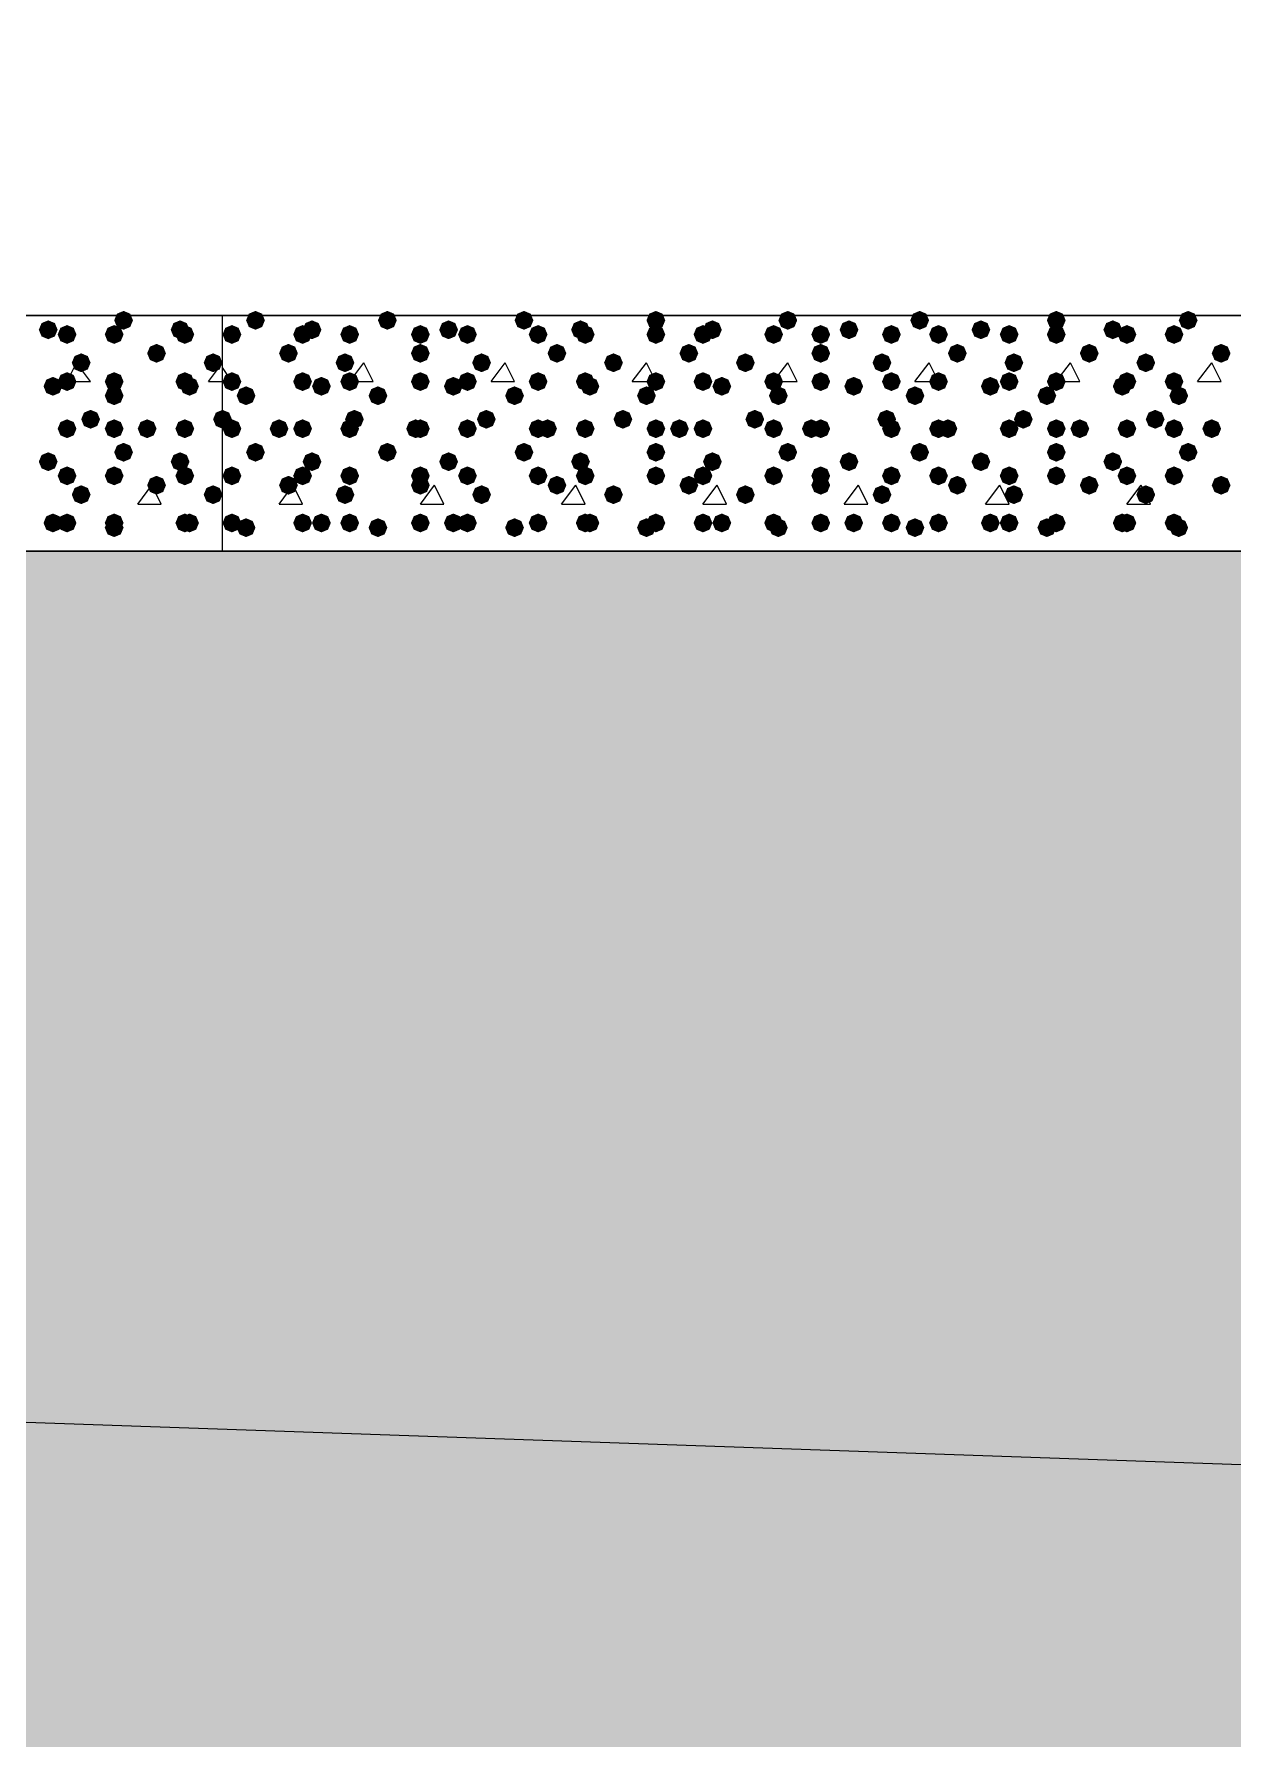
# Model space of a CAD drawing. Header units: millimetres. Extents: x 0 to 420, y 0 to 297.
# Drawn here: x 265.09 to 275.87, y 151.59 to 166.91 of the extents above; entities that cross this region are included whole.
import ezdxf

# ---------------------------------------------------------------- set-up
doc = ezdxf.new("R2010")
doc.units = ezdxf.units.MM
doc.layers.get('0').update_dxf_attribs({"linetype": 'CONTINUOUS'})

msp = doc.modelspace()

# ---------------------------------------------------------------- hatches: boundary and pattern name
at = {"true_color": 0x000007}
for points in [[(265.980333, 164.338), (265.955462, 164.278204), (265.895667, 164.253333), (265.835871, 164.278204), (265.811, 164.338), (265.835871, 164.397796), (265.895667, 164.422667), (265.955462, 164.397796)], [(265.303, 164.253333), (265.278129, 164.193537), (265.218333, 164.168667), (265.158537, 164.193537), (265.133667, 164.253333), (265.158537, 164.313129), (265.218333, 164.338), (265.278129, 164.313129)], [(265.472333, 164.211), (265.447462, 164.151204), (265.387667, 164.126333), (265.327871, 164.151204), (265.303, 164.211), (265.327871, 164.270796), (265.387667, 164.295667), (265.447462, 164.270796)], [(265.895667, 164.211), (265.870796, 164.151204), (265.811, 164.126333), (265.751204, 164.151204), (265.726333, 164.211), (265.751204, 164.270796), (265.811, 164.295667), (265.870796, 164.270796)], [(266.488333, 164.253333), (266.463462, 164.193537), (266.403667, 164.168667), (266.343871, 164.193537), (266.319, 164.253333), (266.343871, 164.313129), (266.403667, 164.338), (266.463462, 164.313129)], [(266.530667, 164.211), (266.505796, 164.151204), (266.446, 164.126333), (266.386204, 164.151204), (266.361333, 164.211), (266.386204, 164.270796), (266.446, 164.295667), (266.505796, 164.270796)], [(266.276667, 164.041667), (266.251796, 163.981871), (266.192, 163.957), (266.132204, 163.981871), (266.107333, 164.041667), (266.132204, 164.101462), (266.192, 164.126333), (266.251796, 164.101463)], [(265.599333, 163.957), (265.574462, 163.897204), (265.514667, 163.872333), (265.454871, 163.897204), (265.43, 163.957), (265.454871, 164.016796), (265.514667, 164.041667), (265.574462, 164.016796)], [(266.784667, 163.957), (266.759796, 163.897204), (266.7, 163.872333), (266.640204, 163.897204), (266.615333, 163.957), (266.640204, 164.016796), (266.7, 164.041667), (266.759796, 164.016796)], [(265.345333, 163.745333), (265.320462, 163.685537), (265.260667, 163.660667), (265.200871, 163.685537), (265.176, 163.745333), (265.200871, 163.805129), (265.260667, 163.83), (265.320462, 163.805129)], [(265.472333, 163.787667), (265.447462, 163.727871), (265.387667, 163.703), (265.327871, 163.727871), (265.303, 163.787667), (265.327871, 163.847462), (265.387667, 163.872333), (265.447462, 163.847463)], [(265.895667, 163.787667), (265.870796, 163.727871), (265.811, 163.703), (265.751204, 163.727871), (265.726333, 163.787667), (265.751204, 163.847462), (265.811, 163.872333), (265.870796, 163.847463)], [(265.895667, 163.660667), (265.870796, 163.600871), (265.811, 163.576), (265.751204, 163.600871), (265.726333, 163.660667), (265.751204, 163.720462), (265.811, 163.745333), (265.870796, 163.720463)], [(266.530667, 163.787667), (266.505796, 163.727871), (266.446, 163.703), (266.386204, 163.727871), (266.361333, 163.787667), (266.386204, 163.847462), (266.446, 163.872333), (266.505796, 163.847463)], [(266.573, 163.745333), (266.548129, 163.685537), (266.488333, 163.660667), (266.428538, 163.685537), (266.403667, 163.745333), (266.428537, 163.805129), (266.488333, 163.83), (266.548129, 163.805129)], [(265.472333, 163.364333), (265.447462, 163.304537), (265.387667, 163.279667), (265.327871, 163.304537), (265.303, 163.364333), (265.327871, 163.424129), (265.387667, 163.449), (265.447462, 163.424129)], [(265.684, 163.449), (265.659129, 163.389204), (265.599333, 163.364333), (265.539538, 163.389204), (265.514667, 163.449), (265.539537, 163.508796), (265.599333, 163.533667), (265.659129, 163.508796)], [(265.895667, 163.364333), (265.870796, 163.304537), (265.811, 163.279667), (265.751204, 163.304537), (265.726333, 163.364333), (265.751204, 163.424129), (265.811, 163.449), (265.870796, 163.424129)], [(266.192, 163.364333), (266.167129, 163.304537), (266.107333, 163.279667), (266.047537, 163.304537), (266.022667, 163.364333), (266.047537, 163.424129), (266.107333, 163.449), (266.167129, 163.424129)], [(266.530667, 163.364333), (266.505796, 163.304537), (266.446, 163.279667), (266.386204, 163.304537), (266.361333, 163.364333), (266.386204, 163.424129), (266.446, 163.449), (266.505796, 163.424129)], [(266.869333, 163.449), (266.844462, 163.389204), (266.784667, 163.364333), (266.724871, 163.389204), (266.7, 163.449), (266.724871, 163.508796), (266.784667, 163.533667), (266.844462, 163.508796)], [(265.303, 163.068), (265.278129, 163.008204), (265.218333, 162.983333), (265.158537, 163.008204), (265.133667, 163.068), (265.158537, 163.127796), (265.218333, 163.152667), (265.278129, 163.127796)], [(265.980333, 163.152667), (265.955462, 163.092871), (265.895667, 163.068), (265.835871, 163.092871), (265.811, 163.152667), (265.835871, 163.212462), (265.895667, 163.237333), (265.955462, 163.212463)], [(266.488333, 163.068), (266.463462, 163.008204), (266.403667, 162.983333), (266.343871, 163.008204), (266.319, 163.068), (266.343871, 163.127796), (266.403667, 163.152667), (266.463462, 163.127796)], [(265.472333, 162.941), (265.447462, 162.881204), (265.387667, 162.856333), (265.327871, 162.881204), (265.303, 162.941), (265.327871, 163.000796), (265.387667, 163.025667), (265.447462, 163.000796)], [(265.895667, 162.941), (265.870796, 162.881204), (265.811, 162.856333), (265.751204, 162.881204), (265.726333, 162.941), (265.751204, 163.000796), (265.811, 163.025667), (265.870796, 163.000796)], [(266.530667, 162.941), (266.505796, 162.881204), (266.446, 162.856333), (266.386204, 162.881204), (266.361333, 162.941), (266.386204, 163.000796), (266.446, 163.025667), (266.505796, 163.000796)], [(265.599333, 162.771667), (265.574462, 162.711871), (265.514667, 162.687), (265.454871, 162.711871), (265.43, 162.771667), (265.454871, 162.831462), (265.514667, 162.856333), (265.574462, 162.831463)], [(266.276667, 162.856333), (266.251796, 162.796537), (266.192, 162.771667), (266.132204, 162.796537), (266.107333, 162.856333), (266.132204, 162.916129), (266.192, 162.941), (266.251796, 162.916129)], [(266.784667, 162.771667), (266.759796, 162.711871), (266.7, 162.687), (266.640204, 162.711871), (266.615333, 162.771667), (266.640204, 162.831462), (266.7, 162.856333), (266.759796, 162.831463)], [(265.345333, 162.517667), (265.320462, 162.457871), (265.260667, 162.433), (265.200871, 162.457871), (265.176, 162.517667), (265.200871, 162.577462), (265.260667, 162.602333), (265.320462, 162.577463)], [(265.472333, 162.517667), (265.447462, 162.457871), (265.387667, 162.433), (265.327871, 162.457871), (265.303, 162.517667), (265.327871, 162.577462), (265.387667, 162.602333), (265.447462, 162.577463)], [(265.895667, 162.517667), (265.870796, 162.457871), (265.811, 162.433), (265.751204, 162.457871), (265.726333, 162.517667), (265.751204, 162.577462), (265.811, 162.602333), (265.870796, 162.577463)], [(265.895667, 162.475333), (265.870796, 162.415537), (265.811, 162.390667), (265.751204, 162.415537), (265.726333, 162.475333), (265.751204, 162.535129), (265.811, 162.56), (265.870796, 162.535129)], [(266.530667, 162.517667), (266.505796, 162.457871), (266.446, 162.433), (266.386204, 162.457871), (266.361333, 162.517667), (266.386204, 162.577462), (266.446, 162.602333), (266.505796, 162.577463)], [(266.573, 162.517667), (266.548129, 162.457871), (266.488333, 162.433), (266.428538, 162.457871), (266.403667, 162.517667), (266.428537, 162.577462), (266.488333, 162.602333), (266.548129, 162.577463)]]:
    msp.add_hatch(color=0, dxfattribs=at).paths.add_polyline_path(points, flags=0)
at = {"true_color": 0x000008}
for points in [[(267.165667, 164.338), (267.140796, 164.278204), (267.081, 164.253333), (267.021204, 164.278204), (266.996333, 164.338), (267.021204, 164.397796), (267.081, 164.422667), (267.140796, 164.397796)], [(268.351, 164.338), (268.326129, 164.278204), (268.266333, 164.253333), (268.206538, 164.278204), (268.181667, 164.338), (268.206537, 164.397796), (268.266333, 164.422667), (268.326129, 164.397796)], [(269.578667, 164.338), (269.553796, 164.278204), (269.494, 164.253333), (269.434204, 164.278204), (269.409333, 164.338), (269.434204, 164.397796), (269.494, 164.422667), (269.553796, 164.397796)], [(270.764, 164.338), (270.739129, 164.278204), (270.679333, 164.253333), (270.619537, 164.278204), (270.594667, 164.338), (270.619537, 164.397796), (270.679333, 164.422667), (270.739129, 164.397796)], [(271.949333, 164.338), (271.924463, 164.278204), (271.864667, 164.253333), (271.804871, 164.278204), (271.78, 164.338), (271.804871, 164.397796), (271.864667, 164.422667), (271.924462, 164.397796)], [(273.134667, 164.338), (273.109796, 164.278204), (273.05, 164.253333), (272.990204, 164.278204), (272.965333, 164.338), (272.990204, 164.397796), (273.05, 164.422667), (273.109796, 164.397796)], [(274.362333, 164.338), (274.337463, 164.278204), (274.277667, 164.253333), (274.217871, 164.278204), (274.193, 164.338), (274.217871, 164.397796), (274.277667, 164.422667), (274.337462, 164.397796)], [(275.547667, 164.338), (275.522796, 164.278204), (275.463, 164.253333), (275.403204, 164.278204), (275.378333, 164.338), (275.403204, 164.397796), (275.463, 164.422667), (275.522796, 164.397796)], [(266.954, 164.211), (266.929129, 164.151204), (266.869333, 164.126333), (266.809538, 164.151204), (266.784667, 164.211), (266.809537, 164.270796), (266.869333, 164.295667), (266.929129, 164.270796)], [(267.589, 164.211), (267.564129, 164.151204), (267.504333, 164.126333), (267.444538, 164.151204), (267.419667, 164.211), (267.444537, 164.270796), (267.504333, 164.295667), (267.564129, 164.270796)], [(267.673667, 164.253333), (267.648796, 164.193537), (267.589, 164.168667), (267.529204, 164.193537), (267.504333, 164.253333), (267.529204, 164.313129), (267.589, 164.338), (267.648796, 164.313129)], [(268.012333, 164.211), (267.987462, 164.151204), (267.927667, 164.126333), (267.867871, 164.151204), (267.843, 164.211), (267.867871, 164.270796), (267.927667, 164.295667), (267.987462, 164.270796)], [(268.647333, 164.211), (268.622462, 164.151204), (268.562667, 164.126333), (268.502871, 164.151204), (268.478, 164.211), (268.502871, 164.270796), (268.562667, 164.295667), (268.622462, 164.270796)], [(268.901333, 164.253333), (268.876463, 164.193537), (268.816667, 164.168667), (268.756871, 164.193537), (268.732, 164.253333), (268.756871, 164.313129), (268.816667, 164.338), (268.876462, 164.313129)], [(269.070667, 164.211), (269.045796, 164.151204), (268.986, 164.126333), (268.926204, 164.151204), (268.901333, 164.211), (268.926204, 164.270796), (268.986, 164.295667), (269.045796, 164.270796)], [(269.705667, 164.211), (269.680796, 164.151204), (269.621, 164.126333), (269.561204, 164.151204), (269.536333, 164.211), (269.561204, 164.270796), (269.621, 164.295667), (269.680796, 164.270796)], [(270.086667, 164.253333), (270.061796, 164.193537), (270.002, 164.168667), (269.942204, 164.193537), (269.917333, 164.253333), (269.942204, 164.313129), (270.002, 164.338), (270.061796, 164.313129)], [(270.129, 164.211), (270.104129, 164.151204), (270.044333, 164.126333), (269.984537, 164.151204), (269.959667, 164.211), (269.984537, 164.270796), (270.044333, 164.295667), (270.104129, 164.270796)], [(270.764, 164.211), (270.739129, 164.151204), (270.679333, 164.126333), (270.619537, 164.151204), (270.594667, 164.211), (270.619537, 164.270796), (270.679333, 164.295667), (270.739129, 164.270796)], [(271.187333, 164.211), (271.162462, 164.151204), (271.102667, 164.126333), (271.042871, 164.151204), (271.018, 164.211), (271.042871, 164.270796), (271.102667, 164.295667), (271.162462, 164.270796)], [(271.272, 164.253333), (271.247129, 164.193537), (271.187333, 164.168667), (271.127538, 164.193537), (271.102667, 164.253333), (271.127537, 164.313129), (271.187333, 164.338), (271.247129, 164.313129)], [(271.822333, 164.211), (271.797462, 164.151204), (271.737667, 164.126333), (271.677871, 164.151204), (271.653, 164.211), (271.677871, 164.270796), (271.737667, 164.295667), (271.797462, 164.270796)], [(272.245667, 164.211), (272.220796, 164.151204), (272.161, 164.126333), (272.101204, 164.151204), (272.076333, 164.211), (272.101204, 164.270796), (272.161, 164.295667), (272.220796, 164.270796)], [(272.499667, 164.253333), (272.474796, 164.193537), (272.415, 164.168667), (272.355204, 164.193537), (272.330333, 164.253333), (272.355204, 164.313129), (272.415, 164.338), (272.474796, 164.313129)], [(272.880667, 164.211), (272.855796, 164.151204), (272.796, 164.126333), (272.736204, 164.151204), (272.711333, 164.211), (272.736204, 164.270796), (272.796, 164.295667), (272.855796, 164.270796)], [(273.304, 164.211), (273.279129, 164.151204), (273.219333, 164.126333), (273.159538, 164.151204), (273.134667, 164.211), (273.159537, 164.270796), (273.219333, 164.295667), (273.279129, 164.270796)], [(273.685, 164.253333), (273.660129, 164.193537), (273.600333, 164.168667), (273.540538, 164.193537), (273.515667, 164.253333), (273.540537, 164.313129), (273.600333, 164.338), (273.660129, 164.313129)], [(273.939, 164.211), (273.914129, 164.151204), (273.854333, 164.126333), (273.794538, 164.151204), (273.769667, 164.211), (273.794537, 164.270796), (273.854333, 164.295667), (273.914129, 164.270796)], [(274.362333, 164.211), (274.337463, 164.151204), (274.277667, 164.126333), (274.217871, 164.151204), (274.193, 164.211), (274.217871, 164.270796), (274.277667, 164.295667), (274.337462, 164.270796)], [(274.870333, 164.253333), (274.845462, 164.193537), (274.785667, 164.168667), (274.725871, 164.193537), (274.701, 164.253333), (274.725871, 164.313129), (274.785667, 164.338), (274.845462, 164.313129)], [(274.997333, 164.211), (274.972463, 164.151204), (274.912667, 164.126333), (274.852871, 164.151204), (274.828, 164.211), (274.852871, 164.270796), (274.912667, 164.295667), (274.972462, 164.270796)], [(275.420667, 164.211), (275.395796, 164.151204), (275.336, 164.126333), (275.276204, 164.151204), (275.251333, 164.211), (275.276204, 164.270796), (275.336, 164.295667), (275.395796, 164.270796)], [(267.462, 164.041667), (267.437129, 163.981871), (267.377333, 163.957), (267.317537, 163.981871), (267.292667, 164.041667), (267.317537, 164.101462), (267.377333, 164.126333), (267.437129, 164.101463)], [(268.647333, 164.041667), (268.622462, 163.981871), (268.562667, 163.957), (268.502871, 163.981871), (268.478, 164.041667), (268.502871, 164.101462), (268.562667, 164.126333), (268.622462, 164.101463)], [(269.875, 164.041667), (269.850129, 163.981871), (269.790333, 163.957), (269.730537, 163.981871), (269.705667, 164.041667), (269.730537, 164.101462), (269.790333, 164.126333), (269.850129, 164.101463)], [(271.060333, 164.041667), (271.035462, 163.981871), (270.975667, 163.957), (270.915871, 163.981871), (270.891, 164.041667), (270.915871, 164.101462), (270.975667, 164.126333), (271.035462, 164.101463)], [(272.245667, 164.041667), (272.220796, 163.981871), (272.161, 163.957), (272.101204, 163.981871), (272.076333, 164.041667), (272.101204, 164.101462), (272.161, 164.126333), (272.220796, 164.101463)], [(273.473333, 164.041667), (273.448463, 163.981871), (273.388667, 163.957), (273.328871, 163.981871), (273.304, 164.041667), (273.328871, 164.101462), (273.388667, 164.126333), (273.448462, 164.101463)], [(274.658667, 164.041667), (274.633796, 163.981871), (274.574, 163.957), (274.514204, 163.981871), (274.489333, 164.041667), (274.514204, 164.101462), (274.574, 164.126333), (274.633796, 164.101463)], [(275.844, 164.041667), (275.819129, 163.981871), (275.759333, 163.957), (275.699538, 163.981871), (275.674667, 164.041667), (275.699537, 164.101462), (275.759333, 164.126333), (275.819129, 164.101463)], [(267.97, 163.957), (267.945129, 163.897204), (267.885333, 163.872333), (267.825538, 163.897204), (267.800667, 163.957), (267.825537, 164.016796), (267.885333, 164.041667), (267.945129, 164.016796)], [(269.197667, 163.957), (269.172796, 163.897204), (269.113, 163.872333), (269.053204, 163.897204), (269.028333, 163.957), (269.053204, 164.016796), (269.113, 164.041667), (269.172796, 164.016796)], [(270.383, 163.957), (270.358129, 163.897204), (270.298333, 163.872333), (270.238538, 163.897204), (270.213667, 163.957), (270.238537, 164.016796), (270.298333, 164.041667), (270.358129, 164.016796)], [(271.568333, 163.957), (271.543463, 163.897204), (271.483667, 163.872333), (271.423871, 163.897204), (271.399, 163.957), (271.423871, 164.016796), (271.483667, 164.041667), (271.543462, 164.016796)], [(272.796, 163.957), (272.771129, 163.897204), (272.711333, 163.872333), (272.651538, 163.897204), (272.626667, 163.957), (272.651537, 164.016796), (272.711333, 164.041667), (272.771129, 164.016796)], [(273.981333, 163.957), (273.956462, 163.897204), (273.896667, 163.872333), (273.836871, 163.897204), (273.812, 163.957), (273.836871, 164.016796), (273.896667, 164.041667), (273.956462, 164.016796)], [(275.166667, 163.957), (275.141796, 163.897204), (275.082, 163.872333), (275.022204, 163.897204), (274.997333, 163.957), (275.022204, 164.016796), (275.082, 164.041667), (275.141796, 164.016796)], [(266.954, 163.787667), (266.929129, 163.727871), (266.869333, 163.703), (266.809538, 163.727871), (266.784667, 163.787667), (266.809537, 163.847462), (266.869333, 163.872333), (266.929129, 163.847463)], [(267.081, 163.660667), (267.056129, 163.600871), (266.996333, 163.576), (266.936537, 163.600871), (266.911667, 163.660667), (266.936537, 163.720462), (266.996333, 163.745333), (267.056129, 163.720463)], [(267.589, 163.787667), (267.564129, 163.727871), (267.504333, 163.703), (267.444538, 163.727871), (267.419667, 163.787667), (267.444537, 163.847462), (267.504333, 163.872333), (267.564129, 163.847463)], [(267.758333, 163.745333), (267.733462, 163.685537), (267.673667, 163.660667), (267.613871, 163.685537), (267.589, 163.745333), (267.613871, 163.805129), (267.673667, 163.83), (267.733462, 163.805129)], [(268.012333, 163.787667), (267.987462, 163.727871), (267.927667, 163.703), (267.867871, 163.727871), (267.843, 163.787667), (267.867871, 163.847462), (267.927667, 163.872333), (267.987462, 163.847463)], [(268.266333, 163.660667), (268.241463, 163.600871), (268.181667, 163.576), (268.121871, 163.600871), (268.097, 163.660667), (268.121871, 163.720462), (268.181667, 163.745333), (268.241462, 163.720463)], [(268.647333, 163.787667), (268.622462, 163.727871), (268.562667, 163.703), (268.502871, 163.727871), (268.478, 163.787667), (268.502871, 163.847462), (268.562667, 163.872333), (268.622462, 163.847463)], [(268.943667, 163.745333), (268.918796, 163.685537), (268.859, 163.660667), (268.799204, 163.685537), (268.774333, 163.745333), (268.799204, 163.805129), (268.859, 163.83), (268.918796, 163.805129)], [(269.070667, 163.787667), (269.045796, 163.727871), (268.986, 163.703), (268.926204, 163.727871), (268.901333, 163.787667), (268.926204, 163.847462), (268.986, 163.872333), (269.045796, 163.847463)], [(269.494, 163.660667), (269.469129, 163.600871), (269.409333, 163.576), (269.349538, 163.600871), (269.324667, 163.660667), (269.349537, 163.720462), (269.409333, 163.745333), (269.469129, 163.720463)], [(269.705667, 163.787667), (269.680796, 163.727871), (269.621, 163.703), (269.561204, 163.727871), (269.536333, 163.787667), (269.561204, 163.847462), (269.621, 163.872333), (269.680796, 163.847463)], [(270.129, 163.787667), (270.104129, 163.727871), (270.044333, 163.703), (269.984537, 163.727871), (269.959667, 163.787667), (269.984537, 163.847462), (270.044333, 163.872333), (270.104129, 163.847463)], [(270.171333, 163.745333), (270.146462, 163.685537), (270.086667, 163.660667), (270.026871, 163.685537), (270.002, 163.745333), (270.026871, 163.805129), (270.086667, 163.83), (270.146462, 163.805129)], [(270.679333, 163.660667), (270.654463, 163.600871), (270.594667, 163.576), (270.534871, 163.600871), (270.51, 163.660667), (270.534871, 163.720462), (270.594667, 163.745333), (270.654462, 163.720463)], [(270.764, 163.787667), (270.739129, 163.727871), (270.679333, 163.703), (270.619537, 163.727871), (270.594667, 163.787667), (270.619537, 163.847462), (270.679333, 163.872333), (270.739129, 163.847463)], [(271.187333, 163.787667), (271.162462, 163.727871), (271.102667, 163.703), (271.042871, 163.727871), (271.018, 163.787667), (271.042871, 163.847462), (271.102667, 163.872333), (271.162462, 163.847463)], [(271.356667, 163.745333), (271.331796, 163.685537), (271.272, 163.660667), (271.212204, 163.685537), (271.187333, 163.745333), (271.212204, 163.805129), (271.272, 163.83), (271.331796, 163.805129)], [(271.822333, 163.787667), (271.797462, 163.727871), (271.737667, 163.703), (271.677871, 163.727871), (271.653, 163.787667), (271.677871, 163.847462), (271.737667, 163.872333), (271.797462, 163.847463)], [(271.864667, 163.660667), (271.839796, 163.600871), (271.78, 163.576), (271.720204, 163.600871), (271.695333, 163.660667), (271.720204, 163.720462), (271.78, 163.745333), (271.839796, 163.720463)], [(272.245667, 163.787667), (272.220796, 163.727871), (272.161, 163.703), (272.101204, 163.727871), (272.076333, 163.787667), (272.101204, 163.847462), (272.161, 163.872333), (272.220796, 163.847463)], [(272.542, 163.745333), (272.517129, 163.685537), (272.457333, 163.660667), (272.397538, 163.685537), (272.372667, 163.745333), (272.397537, 163.805129), (272.457333, 163.83), (272.517129, 163.805129)], [(272.880667, 163.787667), (272.855796, 163.727871), (272.796, 163.703), (272.736204, 163.727871), (272.711333, 163.787667), (272.736204, 163.847462), (272.796, 163.872333), (272.855796, 163.847463)], [(273.092333, 163.660667), (273.067462, 163.600871), (273.007667, 163.576), (272.947871, 163.600871), (272.923, 163.660667), (272.947871, 163.720462), (273.007667, 163.745333), (273.067462, 163.720463)], [(273.304, 163.787667), (273.279129, 163.727871), (273.219333, 163.703), (273.159538, 163.727871), (273.134667, 163.787667), (273.159537, 163.847462), (273.219333, 163.872333), (273.279129, 163.847463)], [(273.769667, 163.745333), (273.744796, 163.685537), (273.685, 163.660667), (273.625204, 163.685537), (273.600333, 163.745333), (273.625204, 163.805129), (273.685, 163.83), (273.744796, 163.805129)], [(273.939, 163.787667), (273.914129, 163.727871), (273.854333, 163.703), (273.794538, 163.727871), (273.769667, 163.787667), (273.794537, 163.847462), (273.854333, 163.872333), (273.914129, 163.847463)], [(274.277667, 163.660667), (274.252796, 163.600871), (274.193, 163.576), (274.133204, 163.600871), (274.108333, 163.660667), (274.133204, 163.720462), (274.193, 163.745333), (274.252796, 163.720463)], [(274.362333, 163.787667), (274.337463, 163.727871), (274.277667, 163.703), (274.217871, 163.727871), (274.193, 163.787667), (274.217871, 163.847462), (274.277667, 163.872333), (274.337462, 163.847463)], [(274.955, 163.745333), (274.930129, 163.685537), (274.870333, 163.660667), (274.810538, 163.685537), (274.785667, 163.745333), (274.810537, 163.805129), (274.870333, 163.83), (274.930129, 163.805129)], [(274.997333, 163.787667), (274.972463, 163.727871), (274.912667, 163.703), (274.852871, 163.727871), (274.828, 163.787667), (274.852871, 163.847462), (274.912667, 163.872333), (274.972462, 163.847463)], [(275.420667, 163.787667), (275.395796, 163.727871), (275.336, 163.703), (275.276204, 163.727871), (275.251333, 163.787667), (275.276204, 163.847462), (275.336, 163.872333), (275.395796, 163.847463)], [(275.463, 163.660667), (275.438129, 163.600871), (275.378333, 163.576), (275.318537, 163.600871), (275.293667, 163.660667), (275.318537, 163.720462), (275.378333, 163.745333), (275.438129, 163.720463)], [(266.954, 163.364333), (266.929129, 163.304537), (266.869333, 163.279667), (266.809538, 163.304537), (266.784667, 163.364333), (266.809537, 163.424129), (266.869333, 163.449), (266.929129, 163.424129)], [(267.377333, 163.364333), (267.352463, 163.304537), (267.292667, 163.279667), (267.232871, 163.304537), (267.208, 163.364333), (267.232871, 163.424129), (267.292667, 163.449), (267.352462, 163.424129)], [(267.589, 163.364333), (267.564129, 163.304537), (267.504333, 163.279667), (267.444538, 163.304537), (267.419667, 163.364333), (267.444537, 163.424129), (267.504333, 163.449), (267.564129, 163.424129)], [(268.012333, 163.364333), (267.987462, 163.304537), (267.927667, 163.279667), (267.867871, 163.304537), (267.843, 163.364333), (267.867871, 163.424129), (267.927667, 163.449), (267.987462, 163.424129)], [(268.054667, 163.449), (268.029796, 163.389204), (267.97, 163.364333), (267.910204, 163.389204), (267.885333, 163.449), (267.910204, 163.508796), (267.97, 163.533667), (268.029796, 163.508796)], [(268.605, 163.364333), (268.580129, 163.304537), (268.520333, 163.279667), (268.460537, 163.304537), (268.435667, 163.364333), (268.460537, 163.424129), (268.520333, 163.449), (268.580129, 163.424129)], [(268.647333, 163.364333), (268.622462, 163.304537), (268.562667, 163.279667), (268.502871, 163.304537), (268.478, 163.364333), (268.502871, 163.424129), (268.562667, 163.449), (268.622462, 163.424129)], [(269.070667, 163.364333), (269.045796, 163.304537), (268.986, 163.279667), (268.926204, 163.304537), (268.901333, 163.364333), (268.926204, 163.424129), (268.986, 163.449), (269.045796, 163.424129)], [(269.24, 163.449), (269.215129, 163.389204), (269.155333, 163.364333), (269.095537, 163.389204), (269.070667, 163.449), (269.095537, 163.508796), (269.155333, 163.533667), (269.215129, 163.508796)], [(269.705667, 163.364333), (269.680796, 163.304537), (269.621, 163.279667), (269.561204, 163.304537), (269.536333, 163.364333), (269.561204, 163.424129), (269.621, 163.449), (269.680796, 163.424129)], [(269.790333, 163.364333), (269.765463, 163.304537), (269.705667, 163.279667), (269.645871, 163.304537), (269.621, 163.364333), (269.645871, 163.424129), (269.705667, 163.449), (269.765462, 163.424129)], [(270.129, 163.364333), (270.104129, 163.304537), (270.044333, 163.279667), (269.984537, 163.304537), (269.959667, 163.364333), (269.984537, 163.424129), (270.044333, 163.449), (270.104129, 163.424129)], [(270.467667, 163.449), (270.442796, 163.389204), (270.383, 163.364333), (270.323204, 163.389204), (270.298333, 163.449), (270.323204, 163.508796), (270.383, 163.533667), (270.442796, 163.508796)], [(270.764, 163.364333), (270.739129, 163.304537), (270.679333, 163.279667), (270.619537, 163.304537), (270.594667, 163.364333), (270.619537, 163.424129), (270.679333, 163.449), (270.739129, 163.424129)], [(270.975667, 163.364333), (270.950796, 163.304537), (270.891, 163.279667), (270.831204, 163.304537), (270.806333, 163.364333), (270.831204, 163.424129), (270.891, 163.449), (270.950796, 163.424129)], [(271.187333, 163.364333), (271.162462, 163.304537), (271.102667, 163.279667), (271.042871, 163.304537), (271.018, 163.364333), (271.042871, 163.424129), (271.102667, 163.449), (271.162462, 163.424129)], [(271.653, 163.449), (271.628129, 163.389204), (271.568333, 163.364333), (271.508537, 163.389204), (271.483667, 163.449), (271.508537, 163.508796), (271.568333, 163.533667), (271.628129, 163.508796)], [(271.822333, 163.364333), (271.797462, 163.304537), (271.737667, 163.279667), (271.677871, 163.304537), (271.653, 163.364333), (271.677871, 163.424129), (271.737667, 163.449), (271.797462, 163.424129)], [(272.161, 163.364333), (272.136129, 163.304537), (272.076333, 163.279667), (272.016538, 163.304537), (271.991667, 163.364333), (272.016537, 163.424129), (272.076333, 163.449), (272.136129, 163.424129)], [(272.245667, 163.364333), (272.220796, 163.304537), (272.161, 163.279667), (272.101204, 163.304537), (272.076333, 163.364333), (272.101204, 163.424129), (272.161, 163.449), (272.220796, 163.424129)], [(272.838333, 163.449), (272.813463, 163.389204), (272.753667, 163.364333), (272.693871, 163.389204), (272.669, 163.449), (272.693871, 163.508796), (272.753667, 163.533667), (272.813462, 163.508796)], [(272.880667, 163.364333), (272.855796, 163.304537), (272.796, 163.279667), (272.736204, 163.304537), (272.711333, 163.364333), (272.736204, 163.424129), (272.796, 163.449), (272.855796, 163.424129)], [(273.304, 163.364333), (273.279129, 163.304537), (273.219333, 163.279667), (273.159538, 163.304537), (273.134667, 163.364333), (273.159537, 163.424129), (273.219333, 163.449), (273.279129, 163.424129)], [(273.388667, 163.364333), (273.363796, 163.304537), (273.304, 163.279667), (273.244204, 163.304537), (273.219333, 163.364333), (273.244204, 163.424129), (273.304, 163.449), (273.363796, 163.424129)], [(273.939, 163.364333), (273.914129, 163.304537), (273.854333, 163.279667), (273.794538, 163.304537), (273.769667, 163.364333), (273.794537, 163.424129), (273.854333, 163.449), (273.914129, 163.424129)], [(274.066, 163.449), (274.041129, 163.389204), (273.981333, 163.364333), (273.921538, 163.389204), (273.896667, 163.449), (273.921537, 163.508796), (273.981333, 163.533667), (274.041129, 163.508796)], [(274.362333, 163.364333), (274.337463, 163.304537), (274.277667, 163.279667), (274.217871, 163.304537), (274.193, 163.364333), (274.217871, 163.424129), (274.277667, 163.449), (274.337462, 163.424129)], [(274.574, 163.364333), (274.549129, 163.304537), (274.489333, 163.279667), (274.429538, 163.304537), (274.404667, 163.364333), (274.429537, 163.424129), (274.489333, 163.449), (274.549129, 163.424129)], [(274.997333, 163.364333), (274.972463, 163.304537), (274.912667, 163.279667), (274.852871, 163.304537), (274.828, 163.364333), (274.852871, 163.424129), (274.912667, 163.449), (274.972462, 163.424129)], [(275.251333, 163.449), (275.226462, 163.389204), (275.166667, 163.364333), (275.106871, 163.389204), (275.082, 163.449), (275.106871, 163.508796), (275.166667, 163.533667), (275.226462, 163.508796)], [(275.420667, 163.364333), (275.395796, 163.304537), (275.336, 163.279667), (275.276204, 163.304537), (275.251333, 163.364333), (275.276204, 163.424129), (275.336, 163.449), (275.395796, 163.424129)], [(275.759333, 163.364333), (275.734462, 163.304537), (275.674667, 163.279667), (275.614871, 163.304537), (275.59, 163.364333), (275.614871, 163.424129), (275.674667, 163.449), (275.734462, 163.424129)], [(267.165667, 163.152667), (267.140796, 163.092871), (267.081, 163.068), (267.021204, 163.092871), (266.996333, 163.152667), (267.021204, 163.212462), (267.081, 163.237333), (267.140796, 163.212463)], [(267.673667, 163.068), (267.648796, 163.008204), (267.589, 162.983333), (267.529204, 163.008204), (267.504333, 163.068), (267.529204, 163.127796), (267.589, 163.152667), (267.648796, 163.127796)], [(268.351, 163.152667), (268.326129, 163.092871), (268.266333, 163.068), (268.206538, 163.092871), (268.181667, 163.152667), (268.206537, 163.212462), (268.266333, 163.237333), (268.326129, 163.212463)], [(268.901333, 163.068), (268.876463, 163.008204), (268.816667, 162.983333), (268.756871, 163.008204), (268.732, 163.068), (268.756871, 163.127796), (268.816667, 163.152667), (268.876462, 163.127796)], [(269.578667, 163.152667), (269.553796, 163.092871), (269.494, 163.068), (269.434204, 163.092871), (269.409333, 163.152667), (269.434204, 163.212462), (269.494, 163.237333), (269.553796, 163.212463)], [(270.086667, 163.068), (270.061796, 163.008204), (270.002, 162.983333), (269.942204, 163.008204), (269.917333, 163.068), (269.942204, 163.127796), (270.002, 163.152667), (270.061796, 163.127796)], [(270.764, 163.152667), (270.739129, 163.092871), (270.679333, 163.068), (270.619537, 163.092871), (270.594667, 163.152667), (270.619537, 163.212462), (270.679333, 163.237333), (270.739129, 163.212463)], [(271.272, 163.068), (271.247129, 163.008204), (271.187333, 162.983333), (271.127538, 163.008204), (271.102667, 163.068), (271.127537, 163.127796), (271.187333, 163.152667), (271.247129, 163.127796)], [(271.949333, 163.152667), (271.924463, 163.092871), (271.864667, 163.068), (271.804871, 163.092871), (271.78, 163.152667), (271.804871, 163.212462), (271.864667, 163.237333), (271.924462, 163.212463)], [(272.499667, 163.068), (272.474796, 163.008204), (272.415, 162.983333), (272.355204, 163.008204), (272.330333, 163.068), (272.355204, 163.127796), (272.415, 163.152667), (272.474796, 163.127796)], [(273.134667, 163.152667), (273.109796, 163.092871), (273.05, 163.068), (272.990204, 163.092871), (272.965333, 163.152667), (272.990204, 163.212462), (273.05, 163.237333), (273.109796, 163.212463)], [(273.685, 163.068), (273.660129, 163.008204), (273.600333, 162.983333), (273.540538, 163.008204), (273.515667, 163.068), (273.540537, 163.127796), (273.600333, 163.152667), (273.660129, 163.127796)], [(274.362333, 163.152667), (274.337463, 163.092871), (274.277667, 163.068), (274.217871, 163.092871), (274.193, 163.152667), (274.217871, 163.212462), (274.277667, 163.237333), (274.337462, 163.212463)], [(274.870333, 163.068), (274.845462, 163.008204), (274.785667, 162.983333), (274.725871, 163.008204), (274.701, 163.068), (274.725871, 163.127796), (274.785667, 163.152667), (274.845462, 163.127796)], [(275.547667, 163.152667), (275.522796, 163.092871), (275.463, 163.068), (275.403204, 163.092871), (275.378333, 163.152667), (275.403204, 163.212462), (275.463, 163.237333), (275.522796, 163.212463)], [(266.954, 162.941), (266.929129, 162.881204), (266.869333, 162.856333), (266.809538, 162.881204), (266.784667, 162.941), (266.809537, 163.000796), (266.869333, 163.025667), (266.929129, 163.000796)], [(267.589, 162.941), (267.564129, 162.881204), (267.504333, 162.856333), (267.444538, 162.881204), (267.419667, 162.941), (267.444537, 163.000796), (267.504333, 163.025667), (267.564129, 163.000796)], [(268.012333, 162.941), (267.987462, 162.881204), (267.927667, 162.856333), (267.867871, 162.881204), (267.843, 162.941), (267.867871, 163.000796), (267.927667, 163.025667), (267.987462, 163.000796)], [(268.647333, 162.941), (268.622462, 162.881204), (268.562667, 162.856333), (268.502871, 162.881204), (268.478, 162.941), (268.502871, 163.000796), (268.562667, 163.025667), (268.622462, 163.000796)], [(269.070667, 162.941), (269.045796, 162.881204), (268.986, 162.856333), (268.926204, 162.881204), (268.901333, 162.941), (268.926204, 163.000796), (268.986, 163.025667), (269.045796, 163.000796)], [(269.705667, 162.941), (269.680796, 162.881204), (269.621, 162.856333), (269.561204, 162.881204), (269.536333, 162.941), (269.561204, 163.000796), (269.621, 163.025667), (269.680796, 163.000796)], [(270.129, 162.941), (270.104129, 162.881204), (270.044333, 162.856333), (269.984537, 162.881204), (269.959667, 162.941), (269.984537, 163.000796), (270.044333, 163.025667), (270.104129, 163.000796)], [(270.764, 162.941), (270.739129, 162.881204), (270.679333, 162.856333), (270.619537, 162.881204), (270.594667, 162.941), (270.619537, 163.000796), (270.679333, 163.025667), (270.739129, 163.000796)], [(271.187333, 162.941), (271.162462, 162.881204), (271.102667, 162.856333), (271.042871, 162.881204), (271.018, 162.941), (271.042871, 163.000796), (271.102667, 163.025667), (271.162462, 163.000796)], [(271.822333, 162.941), (271.797462, 162.881204), (271.737667, 162.856333), (271.677871, 162.881204), (271.653, 162.941), (271.677871, 163.000796), (271.737667, 163.025667), (271.797462, 163.000796)], [(272.245667, 162.941), (272.220796, 162.881204), (272.161, 162.856333), (272.101204, 162.881204), (272.076333, 162.941), (272.101204, 163.000796), (272.161, 163.025667), (272.220796, 163.000796)], [(272.880667, 162.941), (272.855796, 162.881204), (272.796, 162.856333), (272.736204, 162.881204), (272.711333, 162.941), (272.736204, 163.000796), (272.796, 163.025667), (272.855796, 163.000796)], [(273.304, 162.941), (273.279129, 162.881204), (273.219333, 162.856333), (273.159538, 162.881204), (273.134667, 162.941), (273.159537, 163.000796), (273.219333, 163.025667), (273.279129, 163.000796)], [(273.939, 162.941), (273.914129, 162.881204), (273.854333, 162.856333), (273.794538, 162.881204), (273.769667, 162.941), (273.794537, 163.000796), (273.854333, 163.025667), (273.914129, 163.000796)], [(274.362333, 162.941), (274.337463, 162.881204), (274.277667, 162.856333), (274.217871, 162.881204), (274.193, 162.941), (274.217871, 163.000796), (274.277667, 163.025667), (274.337462, 163.000796)], [(274.997333, 162.941), (274.972463, 162.881204), (274.912667, 162.856333), (274.852871, 162.881204), (274.828, 162.941), (274.852871, 163.000796), (274.912667, 163.025667), (274.972462, 163.000796)], [(275.420667, 162.941), (275.395796, 162.881204), (275.336, 162.856333), (275.276204, 162.881204), (275.251333, 162.941), (275.276204, 163.000796), (275.336, 163.025667), (275.395796, 163.000796)], [(267.462, 162.856333), (267.437129, 162.796537), (267.377333, 162.771667), (267.317537, 162.796537), (267.292667, 162.856333), (267.317537, 162.916129), (267.377333, 162.941), (267.437129, 162.916129)], [(267.97, 162.771667), (267.945129, 162.711871), (267.885333, 162.687), (267.825538, 162.711871), (267.800667, 162.771667), (267.825537, 162.831462), (267.885333, 162.856333), (267.945129, 162.831463)], [(268.647333, 162.856333), (268.622462, 162.796537), (268.562667, 162.771667), (268.502871, 162.796537), (268.478, 162.856333), (268.502871, 162.916129), (268.562667, 162.941), (268.622462, 162.916129)], [(269.197667, 162.771667), (269.172796, 162.711871), (269.113, 162.687), (269.053204, 162.711871), (269.028333, 162.771667), (269.053204, 162.831462), (269.113, 162.856333), (269.172796, 162.831463)], [(269.875, 162.856333), (269.850129, 162.796537), (269.790333, 162.771667), (269.730537, 162.796537), (269.705667, 162.856333), (269.730537, 162.916129), (269.790333, 162.941), (269.850129, 162.916129)], [(270.383, 162.771667), (270.358129, 162.711871), (270.298333, 162.687), (270.238538, 162.711871), (270.213667, 162.771667), (270.238537, 162.831462), (270.298333, 162.856333), (270.358129, 162.831463)], [(271.060333, 162.856333), (271.035462, 162.796537), (270.975667, 162.771667), (270.915871, 162.796537), (270.891, 162.856333), (270.915871, 162.916129), (270.975667, 162.941), (271.035462, 162.916129)], [(271.568333, 162.771667), (271.543463, 162.711871), (271.483667, 162.687), (271.423871, 162.711871), (271.399, 162.771667), (271.423871, 162.831462), (271.483667, 162.856333), (271.543462, 162.831463)], [(272.245667, 162.856333), (272.220796, 162.796537), (272.161, 162.771667), (272.101204, 162.796537), (272.076333, 162.856333), (272.101204, 162.916129), (272.161, 162.941), (272.220796, 162.916129)], [(272.796, 162.771667), (272.771129, 162.711871), (272.711333, 162.687), (272.651538, 162.711871), (272.626667, 162.771667), (272.651537, 162.831462), (272.711333, 162.856333), (272.771129, 162.831463)], [(273.473333, 162.856333), (273.448463, 162.796537), (273.388667, 162.771667), (273.328871, 162.796537), (273.304, 162.856333), (273.328871, 162.916129), (273.388667, 162.941), (273.448462, 162.916129)], [(273.981333, 162.771667), (273.956462, 162.711871), (273.896667, 162.687), (273.836871, 162.711871), (273.812, 162.771667), (273.836871, 162.831462), (273.896667, 162.856333), (273.956462, 162.831463)], [(274.658667, 162.856333), (274.633796, 162.796537), (274.574, 162.771667), (274.514204, 162.796537), (274.489333, 162.856333), (274.514204, 162.916129), (274.574, 162.941), (274.633796, 162.916129)], [(275.166667, 162.771667), (275.141796, 162.711871), (275.082, 162.687), (275.022204, 162.711871), (274.997333, 162.771667), (275.022204, 162.831462), (275.082, 162.856333), (275.141796, 162.831463)], [(275.844, 162.856333), (275.819129, 162.796537), (275.759333, 162.771667), (275.699538, 162.796537), (275.674667, 162.856333), (275.699537, 162.916129), (275.759333, 162.941), (275.819129, 162.916129)], [(266.954, 162.517667), (266.929129, 162.457871), (266.869333, 162.433), (266.809538, 162.457871), (266.784667, 162.517667), (266.809537, 162.577462), (266.869333, 162.602333), (266.929129, 162.577463)], [(267.081, 162.475333), (267.056129, 162.415537), (266.996333, 162.390667), (266.936537, 162.415537), (266.911667, 162.475333), (266.936537, 162.535129), (266.996333, 162.56), (267.056129, 162.535129)], [(267.589, 162.517667), (267.564129, 162.457871), (267.504333, 162.433), (267.444538, 162.457871), (267.419667, 162.517667), (267.444537, 162.577462), (267.504333, 162.602333), (267.564129, 162.577463)], [(267.758333, 162.517667), (267.733462, 162.457871), (267.673667, 162.433), (267.613871, 162.457871), (267.589, 162.517667), (267.613871, 162.577462), (267.673667, 162.602333), (267.733462, 162.577463)], [(268.012333, 162.517667), (267.987462, 162.457871), (267.927667, 162.433), (267.867871, 162.457871), (267.843, 162.517667), (267.867871, 162.577462), (267.927667, 162.602333), (267.987462, 162.577463)], [(268.266333, 162.475333), (268.241463, 162.415537), (268.181667, 162.390667), (268.121871, 162.415537), (268.097, 162.475333), (268.121871, 162.535129), (268.181667, 162.56), (268.241462, 162.535129)], [(268.647333, 162.517667), (268.622462, 162.457871), (268.562667, 162.433), (268.502871, 162.457871), (268.478, 162.517667), (268.502871, 162.577462), (268.562667, 162.602333), (268.622462, 162.577463)], [(268.943667, 162.517667), (268.918796, 162.457871), (268.859, 162.433), (268.799204, 162.457871), (268.774333, 162.517667), (268.799204, 162.577462), (268.859, 162.602333), (268.918796, 162.577463)], [(269.070667, 162.517667), (269.045796, 162.457871), (268.986, 162.433), (268.926204, 162.457871), (268.901333, 162.517667), (268.926204, 162.577462), (268.986, 162.602333), (269.045796, 162.577463)], [(269.494, 162.475333), (269.469129, 162.415537), (269.409333, 162.390667), (269.349538, 162.415537), (269.324667, 162.475333), (269.349537, 162.535129), (269.409333, 162.56), (269.469129, 162.535129)], [(269.705667, 162.517667), (269.680796, 162.457871), (269.621, 162.433), (269.561204, 162.457871), (269.536333, 162.517667), (269.561204, 162.577462), (269.621, 162.602333), (269.680796, 162.577463)], [(270.129, 162.517667), (270.104129, 162.457871), (270.044333, 162.433), (269.984537, 162.457871), (269.959667, 162.517667), (269.984537, 162.577462), (270.044333, 162.602333), (270.104129, 162.577463)], [(270.171333, 162.517667), (270.146462, 162.457871), (270.086667, 162.433), (270.026871, 162.457871), (270.002, 162.517667), (270.026871, 162.577462), (270.086667, 162.602333), (270.146462, 162.577463)], [(270.679333, 162.475333), (270.654463, 162.415537), (270.594667, 162.390667), (270.534871, 162.415537), (270.51, 162.475333), (270.534871, 162.535129), (270.594667, 162.56), (270.654462, 162.535129)], [(270.764, 162.517667), (270.739129, 162.457871), (270.679333, 162.433), (270.619537, 162.457871), (270.594667, 162.517667), (270.619537, 162.577462), (270.679333, 162.602333), (270.739129, 162.577463)], [(271.187333, 162.517667), (271.162462, 162.457871), (271.102667, 162.433), (271.042871, 162.457871), (271.018, 162.517667), (271.042871, 162.577462), (271.102667, 162.602333), (271.162462, 162.577463)], [(271.356667, 162.517667), (271.331796, 162.457871), (271.272, 162.433), (271.212204, 162.457871), (271.187333, 162.517667), (271.212204, 162.577462), (271.272, 162.602333), (271.331796, 162.577463)], [(271.822333, 162.517667), (271.797462, 162.457871), (271.737667, 162.433), (271.677871, 162.457871), (271.653, 162.517667), (271.677871, 162.577462), (271.737667, 162.602333), (271.797462, 162.577463)], [(271.864667, 162.475333), (271.839796, 162.415537), (271.78, 162.390667), (271.720204, 162.415537), (271.695333, 162.475333), (271.720204, 162.535129), (271.78, 162.56), (271.839796, 162.535129)], [(272.245667, 162.517667), (272.220796, 162.457871), (272.161, 162.433), (272.101204, 162.457871), (272.076333, 162.517667), (272.101204, 162.577462), (272.161, 162.602333), (272.220796, 162.577463)], [(272.542, 162.517667), (272.517129, 162.457871), (272.457333, 162.433), (272.397538, 162.457871), (272.372667, 162.517667), (272.397537, 162.577462), (272.457333, 162.602333), (272.517129, 162.577463)], [(272.880667, 162.517667), (272.855796, 162.457871), (272.796, 162.433), (272.736204, 162.457871), (272.711333, 162.517667), (272.736204, 162.577462), (272.796, 162.602333), (272.855796, 162.577463)], [(273.092333, 162.475333), (273.067462, 162.415537), (273.007667, 162.390667), (272.947871, 162.415537), (272.923, 162.475333), (272.947871, 162.535129), (273.007667, 162.56), (273.067462, 162.535129)], [(273.304, 162.517667), (273.279129, 162.457871), (273.219333, 162.433), (273.159538, 162.457871), (273.134667, 162.517667), (273.159537, 162.577462), (273.219333, 162.602333), (273.279129, 162.577463)], [(273.769667, 162.517667), (273.744796, 162.457871), (273.685, 162.433), (273.625204, 162.457871), (273.600333, 162.517667), (273.625204, 162.577462), (273.685, 162.602333), (273.744796, 162.577463)], [(273.939, 162.517667), (273.914129, 162.457871), (273.854333, 162.433), (273.794538, 162.457871), (273.769667, 162.517667), (273.794537, 162.577462), (273.854333, 162.602333), (273.914129, 162.577463)], [(274.277667, 162.475333), (274.252796, 162.415537), (274.193, 162.390667), (274.133204, 162.415537), (274.108333, 162.475333), (274.133204, 162.535129), (274.193, 162.56), (274.252796, 162.535129)], [(274.362333, 162.517667), (274.337463, 162.457871), (274.277667, 162.433), (274.217871, 162.457871), (274.193, 162.517667), (274.217871, 162.577462), (274.277667, 162.602333), (274.337462, 162.577463)], [(274.955, 162.517667), (274.930129, 162.457871), (274.870333, 162.433), (274.810538, 162.457871), (274.785667, 162.517667), (274.810537, 162.577462), (274.870333, 162.602333), (274.930129, 162.577463)], [(274.997333, 162.517667), (274.972463, 162.457871), (274.912667, 162.433), (274.852871, 162.457871), (274.828, 162.517667), (274.852871, 162.577462), (274.912667, 162.602333), (274.972462, 162.577463)], [(275.420667, 162.517667), (275.395796, 162.457871), (275.336, 162.433), (275.276204, 162.457871), (275.251333, 162.517667), (275.276204, 162.577462), (275.336, 162.602333), (275.395796, 162.577463)], [(275.463, 162.475333), (275.438129, 162.415537), (275.378333, 162.390667), (275.318537, 162.415537), (275.293667, 162.475333), (275.318537, 162.535129), (275.378333, 162.56), (275.438129, 162.535129)]]:
    msp.add_hatch(color=0, dxfattribs=at).paths.add_polyline_path(points, flags=0)
h = msp.add_hatch(color=0, dxfattribs=at)
h.paths.add_polyline_path([(385.826, 162.263667), (39.708667, 162.263667), (385.826, 150.241)], flags=0)
h.paths.add_polyline_path([(39.708667, 162.263667), (385.826, 150.241), (39.708667, 150.241)], flags=0)

# ---------------------------------------------------------------- linework, layer by layer
at = {"color": 0, "true_color": 0x000007}
for points in [[(38.650333, 185.547), (38.650333, 162.263667), (386.884333, 162.263667), (386.884333, 185.547), (224.409, 185.547), (224.409, 206.756), (201.125667, 206.756), (201.125667, 185.547)], [(38.650333, 185.547), (38.650333, 162.263667), (386.884333, 162.263667), (386.884333, 185.547), (224.409, 185.547), (224.409, 206.756), (201.125667, 206.756), (201.125667, 185.547)], [(264.668, 164.380333), (264.668, 162.263667), (266.784667, 162.263667), (266.784667, 164.380333)]]:
    msp.add_lwpolyline(points, close=True, dxfattribs=at)
at = {"color": 0, "true_color": 0x0000fd}
msp.add_lwpolyline([(40.767, 164.380333), (384.767667, 164.380333), (384.767667, 183.430333), (222.292333, 183.430333), (222.292333, 204.639333), (203.242333, 204.639333), (203.242333, 183.430333), (40.767, 183.430333)], close=True, dxfattribs=at)
at = {"color": 0, "true_color": 0x000007}
for points in [[(285.877, 164.380333), (266.784667, 164.380333)], [(265.387667, 163.787667), (265.472333, 163.957)], [(265.599333, 163.787667), (265.472333, 163.957)], [(266.657667, 163.787667), (266.784667, 163.957)], [(266.784667, 163.914667), (266.784667, 163.957)], [(265.387667, 163.787667), (265.599333, 163.787667)], [(266.657667, 163.787667), (266.784667, 163.787667)], [(266.022667, 162.687), (266.149667, 162.856333)], [(266.234333, 162.687), (266.149667, 162.856333)], [(266.022667, 162.687), (266.234333, 162.687)], [(266.784667, 162.263667), (285.877, 162.263667)]]:
    msp.add_lwpolyline(points, dxfattribs=at)
at = {"color": 0, "true_color": 0x000008}
for points in [[(266.869333, 163.787667), (266.784667, 163.914667)], [(267.927667, 163.787667), (268.054667, 163.957)], [(268.139333, 163.787667), (268.054667, 163.957)], [(269.197667, 163.787667), (269.324667, 163.957)], [(269.409333, 163.787667), (269.324667, 163.957)], [(270.467667, 163.787667), (270.594667, 163.957)], [(270.679333, 163.787667), (270.594667, 163.957)], [(271.737667, 163.787667), (271.864667, 163.957)], [(271.949333, 163.787667), (271.864667, 163.957)], [(273.007667, 163.787667), (273.134667, 163.957)], [(273.219333, 163.787667), (273.134667, 163.957)], [(274.277667, 163.787667), (274.404667, 163.957)], [(274.489333, 163.787667), (274.404667, 163.957)], [(275.547667, 163.787667), (275.674667, 163.957)], [(275.759333, 163.787667), (275.674667, 163.957)], [(266.784667, 163.787667), (266.869333, 163.787667)], [(267.927667, 163.787667), (268.139333, 163.787667)], [(269.197667, 163.787667), (269.409333, 163.787667)], [(270.467667, 163.787667), (270.679333, 163.787667)], [(271.737667, 163.787667), (271.949333, 163.787667)], [(273.007667, 163.787667), (273.219333, 163.787667)], [(274.277667, 163.787667), (274.489333, 163.787667)], [(275.547667, 163.787667), (275.759333, 163.787667)], [(267.292667, 162.687), (267.419667, 162.856333)], [(267.504333, 162.687), (267.419667, 162.856333)], [(268.562667, 162.687), (268.689667, 162.856333)], [(268.774333, 162.687), (268.689667, 162.856333)], [(269.832667, 162.687), (269.959667, 162.856333)], [(270.044333, 162.687), (269.959667, 162.856333)], [(271.102667, 162.687), (271.229667, 162.856333)], [(271.314333, 162.687), (271.229667, 162.856333)], [(272.372667, 162.687), (272.499667, 162.856333)], [(272.584333, 162.687), (272.499667, 162.856333)], [(273.642667, 162.687), (273.769667, 162.856333)], [(273.854333, 162.687), (273.769667, 162.856333)], [(274.912667, 162.687), (275.039667, 162.856333)], [(275.124333, 162.687), (275.039667, 162.856333)], [(267.292667, 162.687), (267.504333, 162.687)], [(268.562667, 162.687), (268.774333, 162.687)], [(269.832667, 162.687), (270.044333, 162.687)], [(271.102667, 162.687), (271.314333, 162.687)], [(272.372667, 162.687), (272.584333, 162.687)], [(273.642667, 162.687), (273.854333, 162.687)], [(274.912667, 162.687), (275.124333, 162.687)]]:
    msp.add_lwpolyline(points, dxfattribs=at)
for points in [[(385.826, 162.263667), (39.708667, 162.263667), (385.826, 150.241)], [(39.708667, 162.263667), (385.826, 150.241), (39.708667, 150.241)]]:
    msp.add_lwpolyline(points, close=True, dxfattribs=at)

doc.saveas('drawing.dxf')
